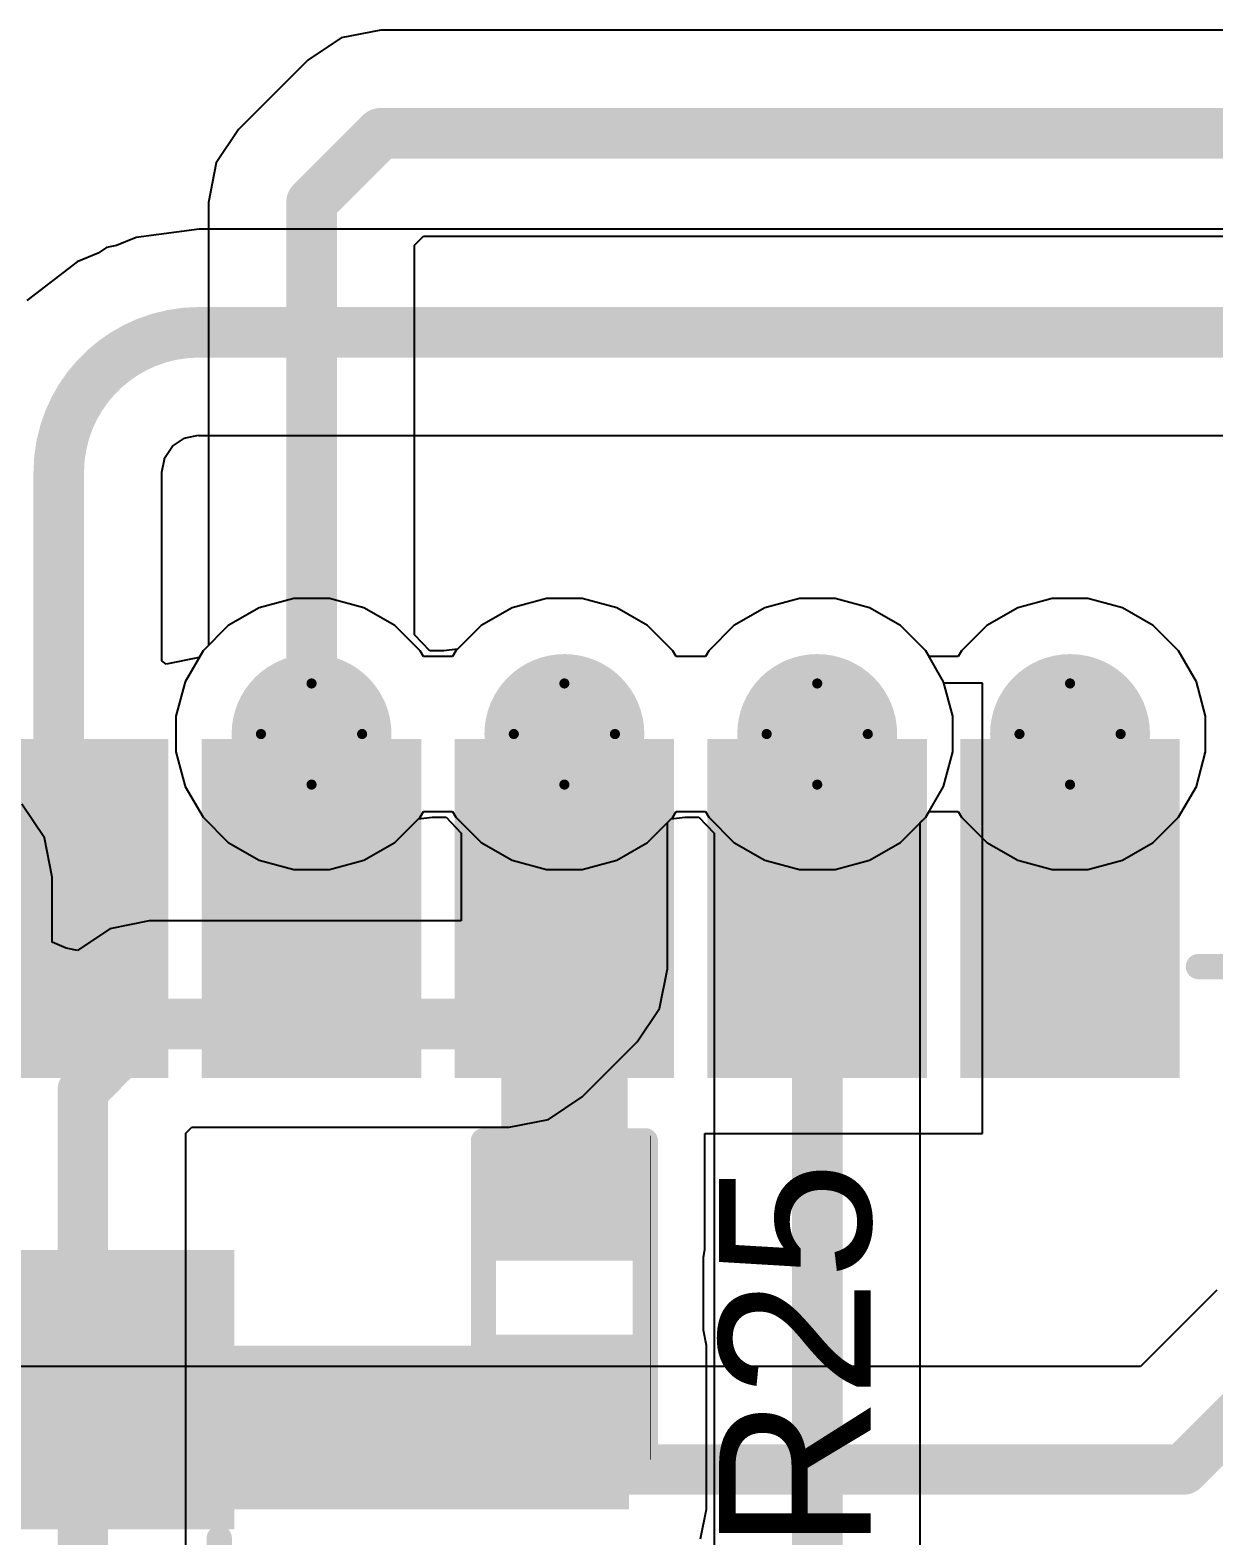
# Model space of a CAD drawing. Header units: inches. Extents: x -17.5 to 14.7, y -6.2 to 5.9.
# Drawn here: x 2.989 to 3.2231, y 1.3479 to 1.6457 of the extents above; entities that cross this region are included whole.
import ezdxf

# ---------------------------------------------------------------- set-up
doc = ezdxf.new("R2010")
doc.units = ezdxf.units.IN
doc.header["$MEASUREMENT"] = 0
for name, color, linetype in [('Bottom Layer', 5, 'Continuous'), ('Bottom Solder', 6, 'Continuous'), ('Drill Drawing', 1, 'Continuous'), ('Ground Layer', 76, 'Continuous'), ('Power Layer', 16, 'Continuous'), ('Top Layer', 1, 'Continuous'), ('Top Overlay', 2, 'Continuous'), ('Top Paste', 8, 'Continuous'), ('Top Solder', 216, 'Continuous'), ('Via Holes', 16, 'Continuous')]:
    doc.layers.add(name, color=color, linetype=linetype)
doc.styles.add('Arial', font='', dxfattribs={"height": 0.2})
doc.styles.get('Arial').set_extended_font_data('Arial')

# ---------------------------------------------------------------- blocks, each defined once
blk = doc.blocks.new('ESP32_WROOM_32UE_N16_63')
at = {"layer": 'Top Layer'}
for points in [[(0.31496, 0.36732), (0.37402, 0.36732), (0.37402, 0.33189), (0.31496, 0.33189)], [(0.31496, 0.31732), (0.37402, 0.31732), (0.37402, 0.28189), (0.31496, 0.28189)], [(0.31496, 0.26732), (0.37402, 0.26732), (0.37402, 0.23189), (0.31496, 0.23189)], [(0.31496, 0.21732), (0.37402, 0.21732), (0.37402, 0.18189), (0.31496, 0.18189)], [(0.31496, 0.16732), (0.37402, 0.16732), (0.37402, 0.13189), (0.31496, 0.13189)]]:
    blk.add_hatch(color=1, dxfattribs=at).paths.add_polyline_path(points)
at = {"layer": 'Top Paste'}
for points in [[(0.31496, 0.36732), (0.37402, 0.36732), (0.37402, 0.33189), (0.31496, 0.33189)], [(0.31496, 0.31732), (0.37402, 0.31732), (0.37402, 0.28189), (0.31496, 0.28189)], [(0.31496, 0.26732), (0.37402, 0.26732), (0.37402, 0.23189), (0.31496, 0.23189)], [(0.31496, 0.21732), (0.37402, 0.21732), (0.37402, 0.18189), (0.31496, 0.18189)], [(0.31496, 0.16732), (0.37402, 0.16732), (0.37402, 0.13189), (0.31496, 0.13189)]]:
    blk.add_hatch(color=8, dxfattribs=at).paths.add_polyline_path(points)
at = {"layer": 'Top Solder'}
for points in [[(0.31096, 0.37132), (0.37802, 0.37132), (0.37802, 0.32789), (0.31096, 0.32789)], [(0.31096, 0.32132), (0.37802, 0.32132), (0.37802, 0.27789), (0.31096, 0.27789)], [(0.31096, 0.27132), (0.37802, 0.27132), (0.37802, 0.22789), (0.31096, 0.22789)], [(0.31096, 0.22132), (0.37802, 0.22132), (0.37802, 0.17789), (0.31096, 0.17789)], [(0.31096, 0.17132), (0.37802, 0.17132), (0.37802, 0.12789), (0.31096, 0.12789)]]:
    blk.add_hatch(color=216, dxfattribs=at).paths.add_polyline_path(points)
at = {"layer": 'Top Overlay'}
blk.add_lwpolyline([(0.356, 0.375, 0.005, 0.005, 0), (0.356, 0.399, 0.005, 0.005, 0)], format="xyseb", dxfattribs=at)
blk.add_lwpolyline([(0.35475, 0.375, 0.0025, 0.0025, 1), (0.35725, 0.375, 0.0025, 0.0025, 1)], format="xyseb", close=True, dxfattribs=at)
blk = doc.blocks.new('R___0402_112')
at = {"layer": 'Top Layer'}
for points in [[(-0.0275, -0.0125), (-0.0275, 0.0125), (-0.0095, 0.0125), (-0.0095, -0.0125)], [(0.0095, -0.0125), (0.0095, 0.0125), (0.0275, 0.0125), (0.0275, -0.0125)]]:
    blk.add_hatch(color=1, dxfattribs=at).paths.add_polyline_path(points)
at = {"layer": 'Top Paste'}
for points in [[(-0.0275, -0.0125), (-0.0275, 0.0125), (-0.0095, 0.0125), (-0.0095, -0.0125)], [(0.0095, -0.0125), (0.0095, 0.0125), (0.0275, 0.0125), (0.0275, -0.0125)]]:
    blk.add_hatch(color=8, dxfattribs=at).paths.add_polyline_path(points)
at = {"layer": 'Top Solder'}
for points in [[(-0.02967, -0.01467), (-0.02967, 0.01467), (-0.00733, 0.01467), (-0.00733, -0.01467)], [(0.00733, -0.01467), (0.00733, 0.01467), (0.02967, 0.01467), (0.02967, -0.01467)]]:
    blk.add_hatch(color=216, dxfattribs=at).paths.add_polyline_path(points)
at = {"layer": 'Top Overlay'}
for points in [[(-0.031, 0.016, 0.005, 0.005, 0), (0.031, 0.016, 0.005, 0.005, 0)], [(-0.031, 0.016, 0.005, 0.005, 0), (-0.031, -0.016, 0.005, 0.005, 0)], [(0.031, 0.016, 0.005, 0.005, 0), (0.031, -0.016, 0.005, 0.005, 0)], [(-0.031, -0.016, 0.005, 0.005, 0), (0.031, -0.016, 0.005, 0.005, 0)], [(-0.032, -0.017, 0.000127, 0.000127, 0), (0.032, -0.017, 0.000127, 0.000127, 0)]]:
    blk.add_lwpolyline(points, format="xyseb", dxfattribs=at)
for points in [[(-0.03225, 0.016, 0.0025, 0.0025, 1), (-0.02975, 0.016, 0.0025, 0.0025, 1)], [(-0.03225, 0.016, 0.0025, 0.0025, 1), (-0.02975, 0.016, 0.0025, 0.0025, 1)], [(0.02975, 0.016, 0.0025, 0.0025, 1), (0.03225, 0.016, 0.0025, 0.0025, 1)], [(0.02975, 0.016, 0.0025, 0.0025, 1), (0.03225, 0.016, 0.0025, 0.0025, 1)], [(-0.03225, -0.016, 0.0025, 0.0025, 1), (-0.02975, -0.016, 0.0025, 0.0025, 1)], [(-0.03225, -0.016, 0.0025, 0.0025, 1), (-0.02975, -0.016, 0.0025, 0.0025, 1)], [(0.02975, -0.016, 0.0025, 0.0025, 1), (0.03225, -0.016, 0.0025, 0.0025, 1)], [(0.02975, -0.016, 0.0025, 0.0025, 1), (0.03225, -0.016, 0.0025, 0.0025, 1)], [(-0.03203, -0.017, 0.0000635, 0.0000635, 1), (-0.03197, -0.017, 0.0000635, 0.0000635, 1)], [(0.03197, -0.017, 0.0000635, 0.0000635, 1), (0.03203, -0.017, 0.0000635, 0.0000635, 1)]]:
    blk.add_lwpolyline(points, format="xyseb", close=True, dxfattribs=at)
blk = doc.blocks.new('I___0805_149')
at = {"layer": 'Top Layer'}
for points in [[(-0.06299, 0.02598), (-0.01575, 0.02598), (-0.01575, -0.02598), (-0.06299, -0.02598)], [(0.01575, 0.02598), (0.06299, 0.02598), (0.06299, -0.02598), (0.01575, -0.02598)]]:
    blk.add_hatch(color=1, dxfattribs=at).paths.add_polyline_path(points)
at = {"layer": 'Top Paste'}
for points in [[(-0.06299, 0.02598), (-0.01575, 0.02598), (-0.01575, -0.02598), (-0.06299, -0.02598)], [(0.01575, 0.02598), (0.06299, 0.02598), (0.06299, -0.02598), (0.01575, -0.02598)]]:
    blk.add_hatch(color=8, dxfattribs=at).paths.add_polyline_path(points)
at = {"layer": 'Top Solder'}
for points in [[(-0.06699, 0.02998), (-0.01175, 0.02998), (-0.01175, -0.02998), (-0.06699, -0.02998)], [(0.01175, 0.02998), (0.06699, 0.02998), (0.06699, -0.02998), (0.01175, -0.02998)]]:
    blk.add_hatch(color=216, dxfattribs=at).paths.add_polyline_path(points)
at = {"layer": 'Top Overlay'}
for points in [[(-0.01, 0.027, 0.005, 0.005, 0), (0.01, 0.027, 0.005, 0.005, 0)], [(-0.01, -0.027, 0.005, 0.005, 0), (0.01, -0.027, 0.005, 0.005, 0)]]:
    blk.add_lwpolyline(points, format="xyseb", dxfattribs=at)
for points in [[(-0.01125, 0.027, 0.0025, 0.0025, 1), (-0.00875, 0.027, 0.0025, 0.0025, 1)], [(0.00875, 0.027, 0.0025, 0.0025, 1), (0.01125, 0.027, 0.0025, 0.0025, 1)], [(-0.01125, -0.027, 0.0025, 0.0025, 1), (-0.00875, -0.027, 0.0025, 0.0025, 1)], [(0.00875, -0.027, 0.0025, 0.0025, 1), (0.01125, -0.027, 0.0025, 0.0025, 1)]]:
    blk.add_lwpolyline(points, format="xyseb", close=True, dxfattribs=at)

msp = doc.modelspace()

# ---------------------------------------------------------------- hatches: boundary and pattern name
at = {"layer": 'Bottom Layer'}
h = msp.add_hatch(color=5, dxfattribs=at)
edge = h.paths.add_edge_path()
edge.add_arc((3.04461, 1.50646), 0.01181, 0, 360)
h = msp.add_hatch(color=5, dxfattribs=at)
edge = h.paths.add_edge_path()
edge.add_arc((3.09461, 1.50646), 0.01181, 0, 360)
h = msp.add_hatch(color=5, dxfattribs=at)
edge = h.paths.add_edge_path()
edge.add_arc((3.14461, 1.50646), 0.01181, 0, 360)
h = msp.add_hatch(color=5, dxfattribs=at)
edge = h.paths.add_edge_path()
edge.add_arc((3.19461, 1.50646), 0.01181, 0, 360)
at = {"layer": 'Bottom Solder'}
h = msp.add_hatch(color=6, dxfattribs=at)
edge = h.paths.add_edge_path()
edge.add_arc((3.04461, 1.50646), 0.01581, 0, 360)
h = msp.add_hatch(color=6, dxfattribs=at)
edge = h.paths.add_edge_path()
edge.add_arc((3.09461, 1.50646), 0.01581, 0, 360)
h = msp.add_hatch(color=6, dxfattribs=at)
edge = h.paths.add_edge_path()
edge.add_arc((3.14461, 1.50646), 0.01581, 0, 360)
h = msp.add_hatch(color=6, dxfattribs=at)
edge = h.paths.add_edge_path()
edge.add_arc((3.19461, 1.50646), 0.01581, 0, 360)
at = {"layer": 'Ground Layer'}
h = msp.add_hatch(color=76, dxfattribs=at)
edge = h.paths.add_edge_path()
edge.add_arc((3.04461, 1.50646), 0.01181, 0, 360)
h = msp.add_hatch(color=76, dxfattribs=at)
edge = h.paths.add_edge_path()
edge.add_arc((3.09461, 1.50646), 0.01181, 0, 360)
h = msp.add_hatch(color=76, dxfattribs=at)
edge = h.paths.add_edge_path()
edge.add_arc((3.14461, 1.50646), 0.01181, 0, 360)
h = msp.add_hatch(color=76, dxfattribs=at)
edge = h.paths.add_edge_path()
edge.add_arc((3.19461, 1.50646), 0.01181, 0, 360)
at = {"layer": 'Power Layer'}
h = msp.add_hatch(color=16, dxfattribs=at)
edge = h.paths.add_edge_path()
edge.add_arc((3.04461, 1.50646), 0.01181, 0, 360)
h = msp.add_hatch(color=16, dxfattribs=at)
edge = h.paths.add_edge_path()
edge.add_arc((3.09461, 1.50646), 0.01181, 0, 360)
h = msp.add_hatch(color=16, dxfattribs=at)
edge = h.paths.add_edge_path()
edge.add_arc((3.14461, 1.50646), 0.01181, 0, 360)
h = msp.add_hatch(color=16, dxfattribs=at)
edge = h.paths.add_edge_path()
edge.add_arc((3.19461, 1.50646), 0.01181, 0, 360)
at = {"layer": 'Top Layer'}
h = msp.add_hatch(color=1, dxfattribs=at)
edge = h.paths.add_edge_path()
edge.add_arc((3.04461, 1.50646), 0.01181, 0, 360)
h = msp.add_hatch(color=1, dxfattribs=at)
edge = h.paths.add_edge_path()
edge.add_arc((3.09461, 1.50646), 0.01181, 0, 360)
h = msp.add_hatch(color=1, dxfattribs=at)
edge = h.paths.add_edge_path()
edge.add_arc((3.14461, 1.50646), 0.01181, 0, 360)
h = msp.add_hatch(color=1, dxfattribs=at)
edge = h.paths.add_edge_path()
edge.add_arc((3.19461, 1.50646), 0.01181, 0, 360)
for points in [[(3.03281, 1.47198), (3.05641, 1.47198), (3.05641, 1.50646), (3.03281, 1.50646)], [(3.08281, 1.47198), (3.10641, 1.47198), (3.10641, 1.50646), (3.08281, 1.50646)], [(3.13281, 1.47198), (3.15641, 1.47198), (3.15641, 1.50646), (3.13281, 1.50646)], [(3.18281, 1.47198), (3.20641, 1.47198), (3.20641, 1.50646), (3.18281, 1.50646)], [(3.08211, 1.4045), (3.10711, 1.4045), (3.10711, 1.47198), (3.08211, 1.47198)], [(2.93211, 1.35314), (3.10742, 1.35314), (3.10742, 1.3855), (2.93211, 1.3855)]]:
    msp.add_hatch(color=1, dxfattribs=at).paths.add_polyline_path(points)
at = {"layer": 'Top Solder'}
h = msp.add_hatch(color=216, dxfattribs=at)
edge = h.paths.add_edge_path()
edge.add_arc((3.04461, 1.50646), 0.01581, 0, 360)
h = msp.add_hatch(color=216, dxfattribs=at)
edge = h.paths.add_edge_path()
edge.add_arc((3.09461, 1.50646), 0.01581, 0, 360)
h = msp.add_hatch(color=216, dxfattribs=at)
edge = h.paths.add_edge_path()
edge.add_arc((3.14461, 1.50646), 0.01581, 0, 360)
h = msp.add_hatch(color=216, dxfattribs=at)
edge = h.paths.add_edge_path()
edge.add_arc((3.19461, 1.50646), 0.01581, 0, 360)
at = {"layer": 'Via Holes'}
h = msp.add_hatch(color=7, dxfattribs=at)
edge = h.paths.add_edge_path()
edge.add_arc((3.04461, 1.50646), 0.00591, 0, 360)
h = msp.add_hatch(color=7, dxfattribs=at)
edge = h.paths.add_edge_path()
edge.add_arc((3.09461, 1.50646), 0.00591, 0, 360)
h = msp.add_hatch(color=7, dxfattribs=at)
edge = h.paths.add_edge_path()
edge.add_arc((3.14461, 1.50646), 0.00591, 0, 360)
h = msp.add_hatch(color=7, dxfattribs=at)
edge = h.paths.add_edge_path()
edge.add_arc((3.19461, 1.50646), 0.00591, 0, 360)

# ---------------------------------------------------------------- linework, layer by layer
at = {"layer": 'Bottom Layer'}
for p, q in [((3.05049, 1.64413), (3.04387, 1.63971)), ((3.05829, 1.64568), (3.05049, 1.64413)), ((3.28799, 1.64568), (3.05829, 1.64568)), ((3.04387, 1.63971), (3.03019, 1.62602)), ((3.03019, 1.62602), (3.02577, 1.61941)), ((3.02577, 1.61941), (3.02421, 1.61161)), ((3.02421, 1.61161), (3.02421, 1.52398)), ((3.065, 1.60316), (3.06674, 1.6049)), ((3.065, 1.52607), (3.065, 1.60316)), ((3.06674, 1.6049), (3.27975, 1.6049)), ((3.08426, 1.53144), (3.07814, 1.52791)), ((3.09108, 1.53327), (3.08426, 1.53144)), ((3.09814, 1.53327), (3.09108, 1.53327)), ((3.10495, 1.53144), (3.09814, 1.53327)), ((3.11107, 1.52791), (3.10495, 1.53144)), ((3.13426, 1.53144), (3.12814, 1.52791)), ((3.14108, 1.53327), (3.13426, 1.53144)), ((3.14814, 1.53327), (3.14108, 1.53327)), ((3.15495, 1.53144), (3.14814, 1.53327)), ((3.16107, 1.52791), (3.15495, 1.53144)), ((3.07814, 1.52791), (3.07347, 1.52324)), ((3.11606, 1.52292), (3.11107, 1.52791)), ((3.12814, 1.52791), (3.12315, 1.52292)), ((3.16606, 1.52292), (3.16107, 1.52791)), ((3.06798, 1.52293), (3.065, 1.52607)), ((3.02315, 1.52292), (3.01962, 1.51681)), ((3.02421, 1.52398), (3.02315, 1.52292)), ((3.07078, 1.52293), (3.06798, 1.52293)), ((3.07347, 1.52324), (3.07078, 1.52293)), ((3.11672, 1.52178), (3.11606, 1.52292)), ((3.12315, 1.52292), (3.12249, 1.52178)), ((3.16959, 1.51681), (3.16606, 1.52292)), ((3.12249, 1.52178), (3.11672, 1.52178)), ((3.01962, 1.51681), (3.01779, 1.50999)), ((3.17142, 1.50999), (3.16959, 1.51681)), ((3.01779, 1.50999), (3.01779, 1.50293)), ((3.17142, 1.50293), (3.17142, 1.50999)), ((3.01779, 1.50293), (3.01962, 1.49611)), ((3.16959, 1.49611), (3.17142, 1.50293)), ((3.01962, 1.49611), (3.02315, 1.49)), ((3.16606, 1.49), (3.16959, 1.49611)), ((3.02315, 1.49), (3.02814, 1.48501)), ((3.06107, 1.48501), (3.06606, 1.49)), ((3.06606, 1.49), (3.06672, 1.49114)), ((3.06672, 1.49114), (3.07249, 1.49114)), ((3.07249, 1.49114), (3.07315, 1.49)), ((3.07315, 1.49), (3.07814, 1.48501)), ((3.11107, 1.48501), (3.11606, 1.49)), ((3.11606, 1.49), (3.11672, 1.49114)), ((3.11672, 1.49114), (3.12249, 1.49114)), ((3.12249, 1.49114), (3.12315, 1.49)), ((3.12315, 1.49), (3.12814, 1.48501)), ((3.16107, 1.48501), (3.16606, 1.49)), ((3.02814, 1.48501), (3.03426, 1.48148)), ((3.05495, 1.48148), (3.06107, 1.48501)), ((3.07814, 1.48501), (3.08426, 1.48148)), ((3.10495, 1.48148), (3.11107, 1.48501)), ((3.12814, 1.48501), (3.13426, 1.48148)), ((3.15495, 1.48148), (3.16107, 1.48501)), ((3.03426, 1.48148), (3.04108, 1.47965)), ((3.04814, 1.47965), (3.05495, 1.48148)), ((3.08426, 1.48148), (3.09108, 1.47965)), ((3.09814, 1.47965), (3.10495, 1.48148)), ((3.13426, 1.48148), (3.14108, 1.47965)), ((3.14814, 1.47965), (3.15495, 1.48148)), ((3.04108, 1.47965), (3.04814, 1.47965)), ((3.09108, 1.47965), (3.09814, 1.47965)), ((3.14108, 1.47965), (3.14814, 1.47965)), ((3.22361, 1.39645), (3.20855, 1.38139)), ((3.20855, 1.38139), (2.75199, 1.38139))]:
    msp.add_line(p, q, dxfattribs=at)
for points in [[(3.04461, 1.61161, 0.01, 0.01, 0), (3.05829, 1.62529, 0.01, 0.01, 0)], [(3.05829, 1.62529, 0.01, 0.01, 0), (3.30552, 1.62529, 0.01, 0.01, 0)], [(3.04461, 1.50646, 0.01, 0.01, 0), (3.04461, 1.61161, 0.01, 0.01, 0)], [(3.217, 1.361, 0.01, 0.01, 0), (3.244, 1.388, 0.01, 0.01, 0)], [(2.571, 1.361, 0.01, 0.01, 0), (3.217, 1.361, 0.01, 0.01, 0)]]:
    msp.add_lwpolyline(points, format="xyseb", dxfattribs=at)
for points in [[(3.05579, 1.62529, 0.005, 0.005, 1), (3.06079, 1.62529, 0.005, 0.005, 1)], [(3.05579, 1.62529, 0.005, 0.005, 1), (3.06079, 1.62529, 0.005, 0.005, 1)], [(3.04211, 1.61161, 0.005, 0.005, 1), (3.04711, 1.61161, 0.005, 0.005, 1)], [(3.04211, 1.61161, 0.005, 0.005, 1), (3.04711, 1.61161, 0.005, 0.005, 1)], [(3.04211, 1.50646, 0.005, 0.005, 1), (3.04711, 1.50646, 0.005, 0.005, 1)], [(3.2145, 1.361, 0.005, 0.005, 1), (3.2195, 1.361, 0.005, 0.005, 1)], [(3.2145, 1.361, 0.005, 0.005, 1), (3.2195, 1.361, 0.005, 0.005, 1)]]:
    msp.add_lwpolyline(points, format="xyseb", close=True, dxfattribs=at)
at = {"layer": 'Drill Drawing'}
for points in [[(3.03461, 1.50646, 0.002, 0.002, 0), (3.04461, 1.51646, 0.002, 0.002, 0)], [(3.04461, 1.51646, 0.002, 0.002, 0), (3.05461, 1.50646, 0.002, 0.002, 0)], [(3.08461, 1.50646, 0.002, 0.002, 0), (3.09461, 1.51646, 0.002, 0.002, 0)], [(3.09461, 1.51646, 0.002, 0.002, 0), (3.10461, 1.50646, 0.002, 0.002, 0)], [(3.13461, 1.50646, 0.002, 0.002, 0), (3.14461, 1.51646, 0.002, 0.002, 0)], [(3.14461, 1.51646, 0.002, 0.002, 0), (3.15461, 1.50646, 0.002, 0.002, 0)], [(3.18461, 1.50646, 0.002, 0.002, 0), (3.19461, 1.51646, 0.002, 0.002, 0)], [(3.19461, 1.51646, 0.002, 0.002, 0), (3.20461, 1.50646, 0.002, 0.002, 0)], [(3.03461, 1.50646, 0.002, 0.002, 0), (3.04461, 1.49646, 0.002, 0.002, 0)], [(3.04461, 1.49646, 0.002, 0.002, 0), (3.05461, 1.50646, 0.002, 0.002, 0)], [(3.08461, 1.50646, 0.002, 0.002, 0), (3.09461, 1.49646, 0.002, 0.002, 0)], [(3.09461, 1.49646, 0.002, 0.002, 0), (3.10461, 1.50646, 0.002, 0.002, 0)], [(3.13461, 1.50646, 0.002, 0.002, 0), (3.14461, 1.49646, 0.002, 0.002, 0)], [(3.14461, 1.49646, 0.002, 0.002, 0), (3.15461, 1.50646, 0.002, 0.002, 0)], [(3.18461, 1.50646, 0.002, 0.002, 0), (3.19461, 1.49646, 0.002, 0.002, 0)], [(3.19461, 1.49646, 0.002, 0.002, 0), (3.20461, 1.50646, 0.002, 0.002, 0)]]:
    msp.add_lwpolyline(points, format="xyseb", dxfattribs=at)
for points in [[(3.04411, 1.51646, 0.001, 0.001, 1), (3.04511, 1.51646, 0.001, 0.001, 1)], [(3.04411, 1.51646, 0.001, 0.001, 1), (3.04511, 1.51646, 0.001, 0.001, 1)], [(3.09411, 1.51646, 0.001, 0.001, 1), (3.09511, 1.51646, 0.001, 0.001, 1)], [(3.09411, 1.51646, 0.001, 0.001, 1), (3.09511, 1.51646, 0.001, 0.001, 1)], [(3.14411, 1.51646, 0.001, 0.001, 1), (3.14511, 1.51646, 0.001, 0.001, 1)], [(3.14411, 1.51646, 0.001, 0.001, 1), (3.14511, 1.51646, 0.001, 0.001, 1)], [(3.19411, 1.51646, 0.001, 0.001, 1), (3.19511, 1.51646, 0.001, 0.001, 1)], [(3.19411, 1.51646, 0.001, 0.001, 1), (3.19511, 1.51646, 0.001, 0.001, 1)], [(3.03411, 1.50646, 0.001, 0.001, 1), (3.03511, 1.50646, 0.001, 0.001, 1)], [(3.03411, 1.50646, 0.001, 0.001, 1), (3.03511, 1.50646, 0.001, 0.001, 1)], [(3.05411, 1.50646, 0.001, 0.001, 1), (3.05511, 1.50646, 0.001, 0.001, 1)], [(3.05411, 1.50646, 0.001, 0.001, 1), (3.05511, 1.50646, 0.001, 0.001, 1)], [(3.08411, 1.50646, 0.001, 0.001, 1), (3.08511, 1.50646, 0.001, 0.001, 1)], [(3.08411, 1.50646, 0.001, 0.001, 1), (3.08511, 1.50646, 0.001, 0.001, 1)], [(3.10411, 1.50646, 0.001, 0.001, 1), (3.10511, 1.50646, 0.001, 0.001, 1)], [(3.10411, 1.50646, 0.001, 0.001, 1), (3.10511, 1.50646, 0.001, 0.001, 1)], [(3.13411, 1.50646, 0.001, 0.001, 1), (3.13511, 1.50646, 0.001, 0.001, 1)], [(3.13411, 1.50646, 0.001, 0.001, 1), (3.13511, 1.50646, 0.001, 0.001, 1)], [(3.15411, 1.50646, 0.001, 0.001, 1), (3.15511, 1.50646, 0.001, 0.001, 1)], [(3.15411, 1.50646, 0.001, 0.001, 1), (3.15511, 1.50646, 0.001, 0.001, 1)], [(3.18411, 1.50646, 0.001, 0.001, 1), (3.18511, 1.50646, 0.001, 0.001, 1)], [(3.18411, 1.50646, 0.001, 0.001, 1), (3.18511, 1.50646, 0.001, 0.001, 1)], [(3.20411, 1.50646, 0.001, 0.001, 1), (3.20511, 1.50646, 0.001, 0.001, 1)], [(3.20411, 1.50646, 0.001, 0.001, 1), (3.20511, 1.50646, 0.001, 0.001, 1)], [(3.04411, 1.49646, 0.001, 0.001, 1), (3.04511, 1.49646, 0.001, 0.001, 1)], [(3.04411, 1.49646, 0.001, 0.001, 1), (3.04511, 1.49646, 0.001, 0.001, 1)], [(3.09411, 1.49646, 0.001, 0.001, 1), (3.09511, 1.49646, 0.001, 0.001, 1)], [(3.09411, 1.49646, 0.001, 0.001, 1), (3.09511, 1.49646, 0.001, 0.001, 1)], [(3.14411, 1.49646, 0.001, 0.001, 1), (3.14511, 1.49646, 0.001, 0.001, 1)], [(3.14411, 1.49646, 0.001, 0.001, 1), (3.14511, 1.49646, 0.001, 0.001, 1)], [(3.19411, 1.49646, 0.001, 0.001, 1), (3.19511, 1.49646, 0.001, 0.001, 1)], [(3.19411, 1.49646, 0.001, 0.001, 1), (3.19511, 1.49646, 0.001, 0.001, 1)]]:
    msp.add_lwpolyline(points, format="xyseb", close=True, dxfattribs=at)
at = {"layer": 'Ground Layer'}
for p, q in [((3.03426, 1.53144), (3.02814, 1.52791)), ((3.04108, 1.53327), (3.03426, 1.53144)), ((3.04814, 1.53327), (3.04108, 1.53327)), ((3.05495, 1.53144), (3.04814, 1.53327)), ((3.06107, 1.52791), (3.05495, 1.53144)), ((3.08426, 1.53144), (3.07814, 1.52791)), ((3.09108, 1.53327), (3.08426, 1.53144)), ((3.09814, 1.53327), (3.09108, 1.53327)), ((3.10495, 1.53144), (3.09814, 1.53327)), ((3.11107, 1.52791), (3.10495, 1.53144)), ((3.13426, 1.53144), (3.12814, 1.52791)), ((3.14108, 1.53327), (3.13426, 1.53144)), ((3.14814, 1.53327), (3.14108, 1.53327)), ((3.15495, 1.53144), (3.14814, 1.53327)), ((3.16107, 1.52791), (3.15495, 1.53144)), ((3.02814, 1.52791), (3.02315, 1.52292)), ((3.06606, 1.52292), (3.06107, 1.52791)), ((3.07814, 1.52791), (3.07315, 1.52292)), ((3.11606, 1.52292), (3.11107, 1.52791)), ((3.12814, 1.52791), (3.12315, 1.52292)), ((3.16606, 1.52292), (3.16107, 1.52791)), ((3.02315, 1.52292), (3.01962, 1.51681)), ((3.06672, 1.52178), (3.06606, 1.52292)), ((3.07315, 1.52292), (3.07249, 1.52178)), ((3.11672, 1.52178), (3.11606, 1.52292)), ((3.12315, 1.52292), (3.12249, 1.52178)), ((3.16959, 1.51681), (3.16606, 1.52292)), ((3.07249, 1.52178), (3.06672, 1.52178)), ((3.12249, 1.52178), (3.11672, 1.52178)), ((3.01962, 1.51681), (3.01779, 1.50999)), ((3.17142, 1.50999), (3.16959, 1.51681)), ((3.01779, 1.50999), (3.01779, 1.50293)), ((3.17142, 1.50293), (3.17142, 1.50999)), ((3.01779, 1.50293), (3.01962, 1.49611)), ((3.16959, 1.49611), (3.17142, 1.50293)), ((3.01962, 1.49611), (3.02315, 1.49)), ((3.16606, 1.49), (3.16959, 1.49611)), ((2.99177, 1.48594), (2.98734, 1.49256)), ((3.02315, 1.49), (3.02814, 1.48501)), ((3.06107, 1.48501), (3.06574, 1.48968)), ((3.06574, 1.48968), (3.06843, 1.48999)), ((3.06843, 1.48999), (3.07123, 1.48999)), ((3.07123, 1.48999), (3.07421, 1.48685)), ((3.115, 1.48894), (3.11574, 1.48968)), ((3.11574, 1.48968), (3.11843, 1.48999)), ((3.11843, 1.48999), (3.12123, 1.48999)), ((3.12123, 1.48999), (3.12421, 1.48685)), ((3.165, 1.48894), (3.16606, 1.49)), ((3.07421, 1.48685), (3.07421, 1.46948)), ((3.115, 1.46), (3.115, 1.48894)), ((3.12421, 1.48685), (3.12421, 1.20158)), ((3.165, 1.15122), (3.165, 1.48894)), ((2.99332, 1.47814), (2.99177, 1.48594)), ((3.02814, 1.48501), (3.03426, 1.48148)), ((3.05495, 1.48148), (3.06107, 1.48501)), ((3.03426, 1.48148), (3.04108, 1.47965)), ((3.04814, 1.47965), (3.05495, 1.48148)), ((2.99332, 1.46528), (2.99332, 1.47814)), ((2.99332, 1.47814), (2.99332, 1.47814)), ((3.04108, 1.47965), (3.04814, 1.47965)), ((3.01249, 1.46948), (3.00469, 1.46793)), ((3.07421, 1.46948), (3.01249, 1.46948)), ((2.99611, 1.46412), (2.99332, 1.46528)), ((3.00469, 1.46793), (2.99832, 1.46367)), ((2.99832, 1.46367), (2.99611, 1.46412)), ((3.11345, 1.4522), (3.115, 1.46)), ((3.10902, 1.44558), (3.11345, 1.4522)), ((3.09811, 1.43467), (3.10902, 1.44558)), ((3.0915, 1.43025), (3.09811, 1.43467)), ((3.08369, 1.4287), (3.0915, 1.43025)), ((3.01976, 1.42752), (3.02094, 1.4287)), ((3.01976, 1.32725), (3.01976, 1.42752)), ((3.02094, 1.4287), (3.08369, 1.4287))]:
    msp.add_line(p, q, dxfattribs=at)
for points in [[(3.09461, 1.46, 0.01, 0.01, 0), (3.09461, 1.50646, 0.01, 0.01, 0)], [(3.14461, 1.15122, 0.01, 0.01, 0), (3.14461, 1.50646, 0.01, 0.01, 0)], [(3.08369, 1.44909, 0.01, 0.01, 0), (3.09461, 1.46, 0.01, 0.01, 0)], [(2.99937, 1.43596, 0.01, 0.01, 0), (3.01249, 1.44909, 0.01, 0.01, 0)], [(3.01249, 1.44909, 0.01, 0.01, 0), (3.08369, 1.44909, 0.01, 0.01, 0)], [(2.99937, 0.64701, 0.01, 0.01, 0), (2.99937, 1.43596, 0.01, 0.01, 0)]]:
    msp.add_lwpolyline(points, format="xyseb", dxfattribs=at)
for points in [[(3.09211, 1.50646, 0.005, 0.005, 1), (3.09711, 1.50646, 0.005, 0.005, 1)], [(3.14211, 1.50646, 0.005, 0.005, 1), (3.14711, 1.50646, 0.005, 0.005, 1)], [(3.09211, 1.46, 0.005, 0.005, 1), (3.09711, 1.46, 0.005, 0.005, 1)], [(3.09211, 1.46, 0.005, 0.005, 1), (3.09711, 1.46, 0.005, 0.005, 1)], [(3.00999, 1.44909, 0.005, 0.005, 1), (3.01499, 1.44909, 0.005, 0.005, 1)], [(3.00999, 1.44909, 0.005, 0.005, 1), (3.01499, 1.44909, 0.005, 0.005, 1)], [(3.08119, 1.44909, 0.005, 0.005, 1), (3.08619, 1.44909, 0.005, 0.005, 1)], [(3.08119, 1.44909, 0.005, 0.005, 1), (3.08619, 1.44909, 0.005, 0.005, 1)], [(2.99687, 1.43596, 0.005, 0.005, 1), (3.00187, 1.43596, 0.005, 0.005, 1)], [(2.99687, 1.43596, 0.005, 0.005, 1), (3.00187, 1.43596, 0.005, 0.005, 1)]]:
    msp.add_lwpolyline(points, format="xyseb", close=True, dxfattribs=at)
at = {"layer": 'Power Layer'}
for p, q in [((3.03426, 1.53144), (3.02814, 1.52791)), ((3.04108, 1.53327), (3.03426, 1.53144)), ((3.04814, 1.53327), (3.04108, 1.53327)), ((3.05495, 1.53144), (3.04814, 1.53327)), ((3.06107, 1.52791), (3.05495, 1.53144)), ((3.08426, 1.53144), (3.07814, 1.52791)), ((3.09108, 1.53327), (3.08426, 1.53144)), ((3.09814, 1.53327), (3.09108, 1.53327)), ((3.10495, 1.53144), (3.09814, 1.53327)), ((3.11107, 1.52791), (3.10495, 1.53144)), ((3.13426, 1.53144), (3.12814, 1.52791)), ((3.14108, 1.53327), (3.13426, 1.53144)), ((3.14814, 1.53327), (3.14108, 1.53327)), ((3.15495, 1.53144), (3.14814, 1.53327)), ((3.16107, 1.52791), (3.15495, 1.53144)), ((3.18426, 1.53144), (3.17814, 1.52791)), ((3.19108, 1.53327), (3.18426, 1.53144)), ((3.19814, 1.53327), (3.19108, 1.53327)), ((3.20495, 1.53144), (3.19814, 1.53327)), ((3.21107, 1.52791), (3.20495, 1.53144)), ((3.02814, 1.52791), (3.02315, 1.52292)), ((3.06606, 1.52292), (3.06107, 1.52791)), ((3.07814, 1.52791), (3.07315, 1.52292)), ((3.11606, 1.52292), (3.11107, 1.52791)), ((3.12814, 1.52791), (3.12315, 1.52292)), ((3.16606, 1.52292), (3.16107, 1.52791)), ((3.17814, 1.52791), (3.17315, 1.52292)), ((3.21606, 1.52292), (3.21107, 1.52791)), ((3.02315, 1.52292), (3.01962, 1.51681)), ((3.06672, 1.52178), (3.06606, 1.52292)), ((3.07315, 1.52292), (3.07249, 1.52178)), ((3.11672, 1.52178), (3.11606, 1.52292)), ((3.12315, 1.52292), (3.12249, 1.52178)), ((3.16672, 1.52178), (3.16606, 1.52292)), ((3.17315, 1.52292), (3.17249, 1.52178)), ((3.21959, 1.51681), (3.21606, 1.52292)), ((3.07249, 1.52178), (3.06672, 1.52178)), ((3.12249, 1.52178), (3.11672, 1.52178)), ((3.17249, 1.52178), (3.16672, 1.52178)), ((3.01962, 1.51681), (3.01779, 1.50999)), ((3.22142, 1.50999), (3.21959, 1.51681)), ((3.01779, 1.50999), (3.01779, 1.50293)), ((3.22142, 1.50293), (3.22142, 1.50999)), ((3.01779, 1.50293), (3.01962, 1.49611)), ((3.21959, 1.49611), (3.22142, 1.50293)), ((3.01962, 1.49611), (3.02315, 1.49)), ((3.21606, 1.49), (3.21959, 1.49611)), ((3.02315, 1.49), (3.02814, 1.48501)), ((3.06107, 1.48501), (3.06606, 1.49)), ((3.06606, 1.49), (3.06672, 1.49114)), ((3.06672, 1.49114), (3.07249, 1.49114)), ((3.07249, 1.49114), (3.07315, 1.49)), ((3.07315, 1.49), (3.07814, 1.48501)), ((3.11107, 1.48501), (3.11606, 1.49)), ((3.11606, 1.49), (3.11672, 1.49114)), ((3.11672, 1.49114), (3.12249, 1.49114)), ((3.12249, 1.49114), (3.12315, 1.49)), ((3.12315, 1.49), (3.12814, 1.48501)), ((3.16107, 1.48501), (3.16606, 1.49)), ((3.16606, 1.49), (3.16672, 1.49114)), ((3.16672, 1.49114), (3.17249, 1.49114)), ((3.17249, 1.49114), (3.17315, 1.49)), ((3.17315, 1.49), (3.17814, 1.48501)), ((3.21107, 1.48501), (3.21606, 1.49)), ((3.02814, 1.48501), (3.03426, 1.48148)), ((3.05495, 1.48148), (3.06107, 1.48501)), ((3.07814, 1.48501), (3.08426, 1.48148)), ((3.10495, 1.48148), (3.11107, 1.48501)), ((3.12814, 1.48501), (3.13426, 1.48148)), ((3.15495, 1.48148), (3.16107, 1.48501)), ((3.17814, 1.48501), (3.18426, 1.48148)), ((3.20495, 1.48148), (3.21107, 1.48501)), ((3.03426, 1.48148), (3.04108, 1.47965)), ((3.04814, 1.47965), (3.05495, 1.48148)), ((3.08426, 1.48148), (3.09108, 1.47965)), ((3.09814, 1.47965), (3.10495, 1.48148)), ((3.13426, 1.48148), (3.14108, 1.47965)), ((3.14814, 1.47965), (3.15495, 1.48148)), ((3.18426, 1.48148), (3.19108, 1.47965)), ((3.19814, 1.47965), (3.20495, 1.48148)), ((3.04108, 1.47965), (3.04814, 1.47965)), ((3.09108, 1.47965), (3.09814, 1.47965)), ((3.14108, 1.47965), (3.14814, 1.47965)), ((3.19108, 1.47965), (3.19814, 1.47965))]:
    msp.add_line(p, q, dxfattribs=at)
at = {"layer": 'Top Layer'}
for p, q in [((3.02237, 1.60633), (3.0099, 1.60469)), ((3.02237, 1.60631), (3.02237, 1.60633)), ((3.27975, 1.60631), (3.02237, 1.60631)), ((3.00405, 1.60269), (3.00238, 1.60158)), ((3.00602, 1.60308), (3.00405, 1.60269)), ((3.0099, 1.60469), (3.00602, 1.60308)), ((2.99828, 1.59988), (2.9883, 1.59222)), ((3.00238, 1.60158), (2.99828, 1.59988)), ((3.01713, 1.5634), (3.01951, 1.56499)), ((3.01951, 1.56499), (3.01966, 1.56501)), ((3.01966, 1.56501), (3.01968, 1.56503)), ((3.01968, 1.56503), (3.02228, 1.56555)), ((3.02228, 1.56555), (3.02237, 1.56553)), ((3.02237, 1.56553), (3.27975, 1.56553)), ((3.01498, 1.55824), (3.0155, 1.56085)), ((3.0155, 1.56085), (3.01551, 1.56087)), ((3.01551, 1.56087), (3.01554, 1.56102)), ((3.01554, 1.56102), (3.01713, 1.5634)), ((3.015, 1.55816), (3.01498, 1.55824)), ((3.015, 1.52091), (3.015, 1.55816)), ((3.03426, 1.53144), (3.02814, 1.52791)), ((3.04108, 1.53327), (3.03426, 1.53144)), ((3.04814, 1.53327), (3.04108, 1.53327)), ((3.05495, 1.53144), (3.04814, 1.53327)), ((3.06107, 1.52791), (3.05495, 1.53144)), ((3.08426, 1.53144), (3.07814, 1.52791)), ((3.09108, 1.53327), (3.08426, 1.53144)), ((3.09814, 1.53327), (3.09108, 1.53327)), ((3.10495, 1.53144), (3.09814, 1.53327)), ((3.11107, 1.52791), (3.10495, 1.53144)), ((3.13426, 1.53144), (3.12814, 1.52791)), ((3.14108, 1.53327), (3.13426, 1.53144)), ((3.14814, 1.53327), (3.14108, 1.53327)), ((3.15495, 1.53144), (3.14814, 1.53327)), ((3.16107, 1.52791), (3.15495, 1.53144)), ((3.02814, 1.52791), (3.02315, 1.52292)), ((3.06606, 1.52292), (3.06107, 1.52791)), ((3.07814, 1.52791), (3.07315, 1.52292)), ((3.11606, 1.52292), (3.11107, 1.52791)), ((3.12814, 1.52791), (3.12315, 1.52292)), ((3.16606, 1.52292), (3.16107, 1.52791)), ((3.02315, 1.52292), (3.02239, 1.5216)), ((3.06672, 1.52178), (3.06606, 1.52292)), ((3.07315, 1.52292), (3.07249, 1.52178)), ((3.11672, 1.52178), (3.11606, 1.52292)), ((3.12315, 1.52292), (3.12249, 1.52178)), ((3.16959, 1.51681), (3.16606, 1.52292)), ((3.01585, 1.52027), (3.015, 1.52091)), ((3.02239, 1.5216), (3.01585, 1.52027)), ((3.07249, 1.52178), (3.06672, 1.52178)), ((3.12249, 1.52178), (3.11672, 1.52178)), ((3.16967, 1.5165), (3.16959, 1.51681)), ((3.17732, 1.5165), (3.16967, 1.5165)), ((3.17732, 1.42745), (3.17732, 1.5165)), ((3.1224, 1.4045), (3.1224, 1.42745)), ((3.1224, 1.42745), (3.17732, 1.42745)), ((3.12211, 1.40302), (3.1224, 1.4045)), ((3.12211, 1.38858), (3.12211, 1.40302)), ((3.12272, 1.3855), (3.12211, 1.38858)), ((3.12272, 1.35314), (3.12272, 1.3855)), ((3.12155, 1.34729), (3.12272, 1.35314))]:
    msp.add_line(p, q, dxfattribs=at)
for points in [[(3.01185, 1.58385, 0.01, 0.01, -0.097413), (3.02237, 1.58592, 0.01, 0.01, 0)], [(3.02237, 1.58592, 0.01, 0.01, 0), (3.30552, 1.58592, 0.01, 0.01, 0)], [(2.99667, 1.56867, 0.01, 0.01, -0.201134), (3.01185, 1.58385, 0.01, 0.01, 0)], [(2.99461, 1.55816, 0.01, 0.01, -0.097413), (2.99667, 1.56867, 0.01, 0.01, 0)], [(2.99461, 1.47198, 0.01, 0.01, 0), (2.99461, 1.55816, 0.01, 0.01, 0)]]:
    msp.add_lwpolyline(points, format="xyseb", dxfattribs=at)
for points in [[(3.01987, 1.58592, 0.005, 0.005, 1), (3.02487, 1.58592, 0.005, 0.005, 1)], [(3.01987, 1.58592, 0.005, 0.005, 1), (3.02487, 1.58592, 0.005, 0.005, 1)], [(3.00935, 1.58385, 0.005, 0.005, 1), (3.01435, 1.58385, 0.005, 0.005, 1)], [(3.00935, 1.58385, 0.005, 0.005, 1), (3.01435, 1.58385, 0.005, 0.005, 1)], [(2.99417, 1.56867, 0.005, 0.005, 1), (2.99917, 1.56867, 0.005, 0.005, 1)], [(2.99417, 1.56867, 0.005, 0.005, 1), (2.99917, 1.56867, 0.005, 0.005, 1)], [(2.99211, 1.55816, 0.005, 0.005, 1), (2.99711, 1.55816, 0.005, 0.005, 1)], [(2.99211, 1.55816, 0.005, 0.005, 1), (2.99711, 1.55816, 0.005, 0.005, 1)], [(2.99211, 1.47198, 0.005, 0.005, 1), (2.99711, 1.47198, 0.005, 0.005, 1)]]:
    msp.add_lwpolyline(points, format="xyseb", close=True, dxfattribs=at)

# ---------------------------------------------------------------- block references
for name, p, rotation in [('ESP32_WROOM_32UE_N16_63', (2.845, 1.81646), 270), ('R___0402_112', (3.09461, 1.395), 90), ('I___0805_149', (2.99937, 1.3374), 90)]:
    msp.add_blockref(name, p, dxfattribs=dict(rotation=rotation))

# ---------------------------------------------------------------- texts
at = {"layer": 'Top Overlay', "style": 'Arial'}
msp.add_text('R25', height=0.03, rotation=90, dxfattribs=at).set_placement((3.1552, 1.345))

doc.saveas('drawing.dxf')
